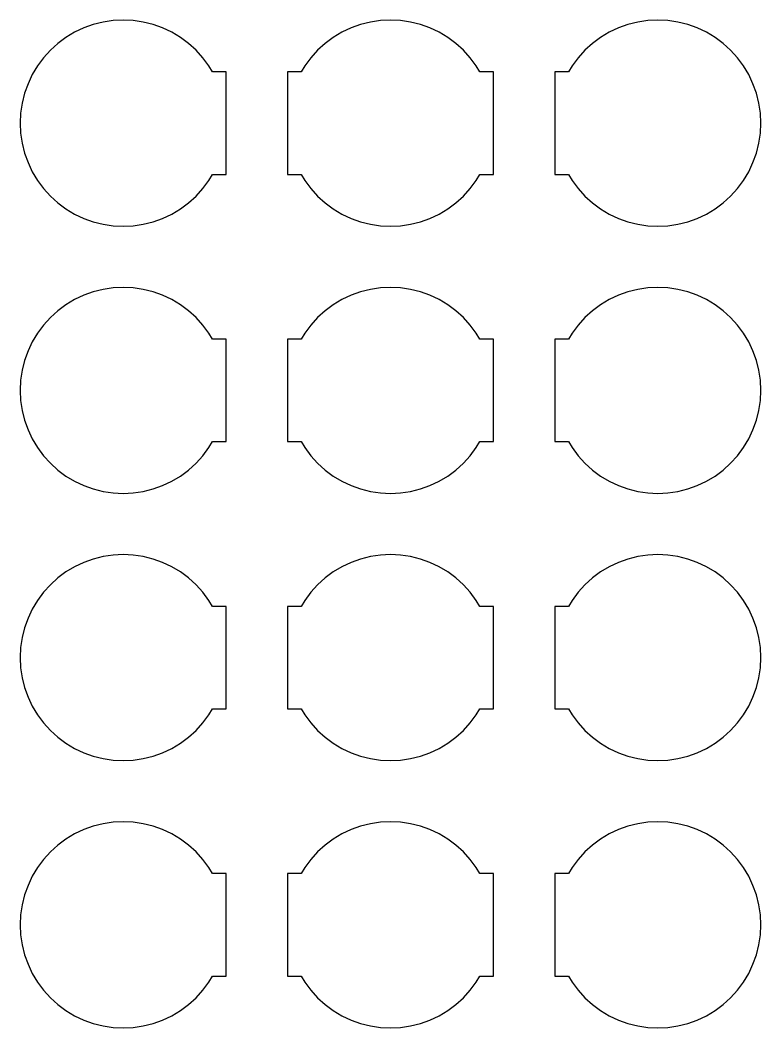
# Model space of a CAD drawing. Extents: x -5 to 101, y -4 to 66.
# Drawn here: x -4.97 to 19.97, y 32.03 to 65.97 of the extents above; entities that cross this region are included whole.
import ezdxf

# ---------------------------------------------------------------- set-up
doc = ezdxf.new("R2010")
doc.units = 0

msp = doc.modelspace()

# ---------------------------------------------------------------- linework, layer by layer
for p, q in [((-2.17696, 65.9033), (-2.50728, 65.8206)), ((-1.84012, 65.9533), (-2.17696, 65.9033)), ((-1.5, 65.97), (-1.84012, 65.9533)), ((-1.15987, 65.9533), (-1.5, 65.97)), ((-0.82303, 65.9033), (-1.15987, 65.9533)), ((-0.49271, 65.8206), (-0.82303, 65.9033)), ((6.82303, 65.9033), (6.49271, 65.8206)), ((7.15987, 65.9533), (6.82303, 65.9033)), ((7.5, 65.97), (7.15987, 65.9533)), ((7.84013, 65.9533), (7.5, 65.97)), ((8.17697, 65.9033), (7.84013, 65.9533)), ((8.50729, 65.8206), (8.17697, 65.9033)), ((15.823, 65.9033), (15.4927, 65.8206)), ((16.1599, 65.9533), (15.823, 65.9033)), ((16.5, 65.97), (16.1599, 65.9533)), ((16.8401, 65.9533), (16.5, 65.97)), ((17.177, 65.9033), (16.8401, 65.9533)), ((17.5073, 65.8206), (17.177, 65.9033)), ((-3.13574, 65.5603), (-3.42783, 65.3852)), ((-2.82791, 65.7059), (-3.13574, 65.5603)), ((-2.50728, 65.8206), (-2.82791, 65.7059)), ((-0.17207, 65.7059), (-0.49271, 65.8206)), ((0.13576, 65.5603), (-0.17207, 65.7059)), ((0.42784, 65.3852), (0.13576, 65.5603)), ((5.86424, 65.5603), (5.57216, 65.3852)), ((6.17207, 65.7059), (5.86424, 65.5603)), ((6.49271, 65.8206), (6.17207, 65.7059)), ((8.82793, 65.7059), (8.50729, 65.8206)), ((9.13576, 65.5603), (8.82793, 65.7059)), ((9.42784, 65.3852), (9.13576, 65.5603)), ((14.8642, 65.5603), (14.5722, 65.3852)), ((15.1721, 65.7059), (14.8642, 65.5603)), ((15.4927, 65.8206), (15.1721, 65.7059)), ((17.8279, 65.7059), (17.5073, 65.8206)), ((18.1357, 65.5603), (17.8279, 65.7059)), ((18.4278, 65.3852), (18.1357, 65.5603)), ((-3.70134, 65.1823), (-3.95366, 64.9537)), ((-3.42783, 65.3852), (-3.70134, 65.1823)), ((0.70135, 65.1823), (0.42784, 65.3852)), ((0.95367, 64.9537), (0.70135, 65.1823)), ((5.29865, 65.1823), (5.04633, 64.9537)), ((5.57216, 65.3852), (5.29865, 65.1823)), ((9.70135, 65.1823), (9.42784, 65.3852)), ((9.95367, 64.9537), (9.70135, 65.1823)), ((14.2986, 65.1823), (14.0463, 64.9537)), ((14.5722, 65.3852), (14.2986, 65.1823)), ((18.7013, 65.1823), (18.4278, 65.3852)), ((18.9537, 64.9537), (18.7013, 65.1823)), ((-3.95366, 64.9537), (-4.18234, 64.7013)), ((1.18236, 64.7013), (0.95367, 64.9537)), ((5.04633, 64.9537), (4.81764, 64.7013)), ((10.1824, 64.7013), (9.95367, 64.9537)), ((14.0463, 64.9537), (13.8176, 64.7013)), ((19.1823, 64.7013), (18.9537, 64.9537)), ((-4.18234, 64.7013), (-4.38519, 64.4278)), ((1.38521, 64.4278), (1.18236, 64.7013)), ((4.81764, 64.7013), (4.61479, 64.4278)), ((10.3852, 64.4278), (10.1824, 64.7013)), ((13.8176, 64.7013), (13.6148, 64.4278)), ((19.3852, 64.4278), (19.1823, 64.7013)), ((-4.38519, 64.4278), (-4.56026, 64.1357)), ((1.50677, 64.225), (1.38521, 64.4278)), ((1.97, 64.225), (1.50677, 64.225)), ((1.97, 60.775), (1.97, 64.225)), ((4.49323, 64.225), (4.03, 64.225)), ((4.03, 64.225), (4.03, 60.775)), ((4.61479, 64.4278), (4.49323, 64.225)), ((10.5068, 64.225), (10.3852, 64.4278)), ((10.97, 64.225), (10.5068, 64.225)), ((10.97, 60.775), (10.97, 64.225)), ((13.4932, 64.225), (13.03, 64.225)), ((13.03, 64.225), (13.03, 60.775)), ((13.6148, 64.4278), (13.4932, 64.225)), ((19.5603, 64.1357), (19.3852, 64.4278)), ((-4.70586, 63.8279), (-4.82057, 63.5073)), ((-4.56026, 64.1357), (-4.70586, 63.8279)), ((19.7059, 63.8279), (19.5603, 64.1357)), ((19.8206, 63.5073), (19.7059, 63.8279)), ((-4.82057, 63.5073), (-4.90332, 63.177)), ((19.9033, 63.177), (19.8206, 63.5073)), ((-4.90332, 63.177), (-4.95328, 62.8401)), ((19.9533, 62.8401), (19.9033, 63.177)), ((-4.95328, 62.8401), (-4.96999, 62.5)), ((19.97, 62.5), (19.9533, 62.8401)), ((-4.96999, 62.5), (-4.95328, 62.1599)), ((19.9533, 62.1599), (19.97, 62.5)), ((-4.95328, 62.1599), (-4.90332, 61.823)), ((19.9033, 61.823), (19.9533, 62.1599)), ((-4.90332, 61.823), (-4.82057, 61.4927)), ((19.8206, 61.4927), (19.9033, 61.823)), ((-4.82057, 61.4927), (-4.70586, 61.1721)), ((19.7059, 61.1721), (19.8206, 61.4927)), ((-4.70586, 61.1721), (-4.56026, 60.8643)), ((19.5603, 60.8643), (19.7059, 61.1721)), ((-4.56026, 60.8643), (-4.38519, 60.5722)), ((1.38521, 60.5722), (1.50677, 60.775)), ((1.50677, 60.775), (1.97, 60.775)), ((4.03, 60.775), (4.49323, 60.775)), ((4.49323, 60.775), (4.61479, 60.5722)), ((10.3852, 60.5722), (10.5068, 60.775)), ((10.5068, 60.775), (10.97, 60.775)), ((13.03, 60.775), (13.4932, 60.775)), ((13.4932, 60.775), (13.6148, 60.5722)), ((19.3852, 60.5722), (19.5603, 60.8643)), ((-4.38519, 60.5722), (-4.18234, 60.2987)), ((1.18236, 60.2987), (1.38521, 60.5722)), ((4.61479, 60.5722), (4.81764, 60.2987)), ((10.1824, 60.2987), (10.3852, 60.5722)), ((13.6148, 60.5722), (13.8176, 60.2987)), ((19.1823, 60.2987), (19.3852, 60.5722)), ((-4.18234, 60.2987), (-3.95366, 60.0463)), ((0.95367, 60.0463), (1.18236, 60.2987)), ((4.81764, 60.2987), (5.04633, 60.0463)), ((9.95367, 60.0463), (10.1824, 60.2987)), ((13.8176, 60.2987), (14.0463, 60.0463)), ((18.9537, 60.0463), (19.1823, 60.2987)), ((-3.95366, 60.0463), (-3.70134, 59.8177)), ((-3.70134, 59.8177), (-3.42783, 59.6148)), ((0.42784, 59.6148), (0.70135, 59.8177)), ((0.70135, 59.8177), (0.95367, 60.0463)), ((5.04633, 60.0463), (5.29865, 59.8177)), ((5.29865, 59.8177), (5.57216, 59.6148)), ((9.42784, 59.6148), (9.70135, 59.8177)), ((9.70135, 59.8177), (9.95367, 60.0463)), ((14.0463, 60.0463), (14.2986, 59.8177)), ((14.2986, 59.8177), (14.5722, 59.6148)), ((18.4278, 59.6148), (18.7013, 59.8177)), ((18.7013, 59.8177), (18.9537, 60.0463)), ((-3.42783, 59.6148), (-3.13574, 59.4397)), ((-3.13574, 59.4397), (-2.82791, 59.2941)), ((-0.17207, 59.2941), (0.13576, 59.4397)), ((0.13576, 59.4397), (0.42784, 59.6148)), ((5.57216, 59.6148), (5.86424, 59.4397)), ((5.86424, 59.4397), (6.17207, 59.2941)), ((8.82793, 59.2941), (9.13576, 59.4397)), ((9.13576, 59.4397), (9.42784, 59.6148)), ((14.5722, 59.6148), (14.8642, 59.4397)), ((14.8642, 59.4397), (15.1721, 59.2941)), ((17.8279, 59.2941), (18.1357, 59.4397)), ((18.1357, 59.4397), (18.4278, 59.6148)), ((-2.82791, 59.2941), (-2.50728, 59.1794)), ((-2.50728, 59.1794), (-2.17696, 59.0967)), ((-2.17696, 59.0967), (-1.84012, 59.0467)), ((-1.15987, 59.0467), (-0.82303, 59.0967)), ((-0.82303, 59.0967), (-0.49271, 59.1794)), ((-0.49271, 59.1794), (-0.17207, 59.2941)), ((6.17207, 59.2941), (6.49271, 59.1794)), ((6.49271, 59.1794), (6.82303, 59.0967)), ((6.82303, 59.0967), (7.15987, 59.0467)), ((7.84013, 59.0467), (8.17697, 59.0967)), ((8.17697, 59.0967), (8.50729, 59.1794)), ((8.50729, 59.1794), (8.82793, 59.2941)), ((15.1721, 59.2941), (15.4927, 59.1794)), ((15.4927, 59.1794), (15.823, 59.0967)), ((15.823, 59.0967), (16.1599, 59.0467)), ((16.8401, 59.0467), (17.177, 59.0967)), ((17.177, 59.0967), (17.5073, 59.1794)), ((17.5073, 59.1794), (17.8279, 59.2941)), ((-1.84012, 59.0467), (-1.5, 59.03)), ((-1.5, 59.03), (-1.15987, 59.0467)), ((7.15987, 59.0467), (7.5, 59.03)), ((7.5, 59.03), (7.84013, 59.0467)), ((16.1599, 59.0467), (16.5, 59.03)), ((16.5, 59.03), (16.8401, 59.0467)), ((-2.82791, 56.7059), (-3.13574, 56.5603)), ((-2.50728, 56.8206), (-2.82791, 56.7059)), ((-2.17696, 56.9033), (-2.50728, 56.8206)), ((-1.84012, 56.9533), (-2.17696, 56.9033)), ((-1.5, 56.97), (-1.84012, 56.9533)), ((-1.15987, 56.9533), (-1.5, 56.97)), ((-0.82303, 56.9033), (-1.15987, 56.9533)), ((-0.49271, 56.8206), (-0.82303, 56.9033)), ((-0.17207, 56.7059), (-0.49271, 56.8206)), ((0.13576, 56.5603), (-0.17207, 56.7059)), ((6.17207, 56.7059), (5.86424, 56.5603)), ((6.49271, 56.8206), (6.17207, 56.7059)), ((6.82303, 56.9033), (6.49271, 56.8206)), ((7.15987, 56.9533), (6.82303, 56.9033)), ((7.5, 56.97), (7.15987, 56.9533)), ((7.84013, 56.9533), (7.5, 56.97)), ((8.17697, 56.9033), (7.84013, 56.9533)), ((8.50729, 56.8206), (8.17697, 56.9033)), ((8.82793, 56.7059), (8.50729, 56.8206)), ((9.13576, 56.5603), (8.82793, 56.7059)), ((15.1721, 56.7059), (14.8642, 56.5603)), ((15.4927, 56.8206), (15.1721, 56.7059)), ((15.823, 56.9033), (15.4927, 56.8206)), ((16.1599, 56.9533), (15.823, 56.9033)), ((16.5, 56.97), (16.1599, 56.9533)), ((16.8401, 56.9533), (16.5, 56.97)), ((17.177, 56.9033), (16.8401, 56.9533)), ((17.5073, 56.8206), (17.177, 56.9033)), ((17.8279, 56.7059), (17.5073, 56.8206)), ((18.1357, 56.5603), (17.8279, 56.7059)), ((-3.42783, 56.3852), (-3.70134, 56.1823)), ((-3.13574, 56.5603), (-3.42783, 56.3852)), ((0.42784, 56.3852), (0.13576, 56.5603)), ((0.70135, 56.1823), (0.42784, 56.3852)), ((5.57216, 56.3852), (5.29865, 56.1823)), ((5.86424, 56.5603), (5.57216, 56.3852)), ((9.42784, 56.3852), (9.13576, 56.5603)), ((9.70135, 56.1823), (9.42784, 56.3852)), ((14.5722, 56.3852), (14.2986, 56.1823)), ((14.8642, 56.5603), (14.5722, 56.3852)), ((18.4278, 56.3852), (18.1357, 56.5603)), ((18.7013, 56.1823), (18.4278, 56.3852)), ((-3.70134, 56.1823), (-3.95366, 55.9537)), ((0.95367, 55.9537), (0.70135, 56.1823)), ((5.29865, 56.1823), (5.04633, 55.9537)), ((9.95367, 55.9537), (9.70135, 56.1823)), ((14.2986, 56.1823), (14.0463, 55.9537)), ((18.9537, 55.9537), (18.7013, 56.1823)), ((-4.18234, 55.7013), (-4.38519, 55.4278)), ((-3.95366, 55.9537), (-4.18234, 55.7013)), ((1.18236, 55.7013), (0.95367, 55.9537)), ((1.38521, 55.4278), (1.18236, 55.7013)), ((4.81764, 55.7013), (4.61479, 55.4278)), ((5.04633, 55.9537), (4.81764, 55.7013)), ((10.1824, 55.7013), (9.95367, 55.9537)), ((10.3852, 55.4278), (10.1824, 55.7013)), ((13.8176, 55.7013), (13.6148, 55.4278)), ((14.0463, 55.9537), (13.8176, 55.7013)), ((19.1823, 55.7013), (18.9537, 55.9537)), ((19.3852, 55.4278), (19.1823, 55.7013)), ((-4.38519, 55.4278), (-4.56026, 55.1357)), ((1.50677, 55.225), (1.38521, 55.4278)), ((4.61479, 55.4278), (4.49323, 55.225)), ((10.5068, 55.225), (10.3852, 55.4278)), ((13.6148, 55.4278), (13.4932, 55.225)), ((19.5603, 55.1357), (19.3852, 55.4278)), ((-4.56026, 55.1357), (-4.70586, 54.8279)), ((1.97, 55.225), (1.50677, 55.225)), ((1.97, 51.775), (1.97, 55.225)), ((4.49323, 55.225), (4.03, 55.225)), ((4.03, 55.225), (4.03, 51.775)), ((10.97, 55.225), (10.5068, 55.225)), ((10.97, 51.775), (10.97, 55.225)), ((13.4932, 55.225), (13.03, 55.225)), ((13.03, 55.225), (13.03, 51.775)), ((19.7059, 54.8279), (19.5603, 55.1357)), ((-4.70586, 54.8279), (-4.82057, 54.5073)), ((19.8206, 54.5073), (19.7059, 54.8279)), ((-4.82057, 54.5073), (-4.90332, 54.177)), ((19.9033, 54.177), (19.8206, 54.5073)), ((-4.90332, 54.177), (-4.95328, 53.8401)), ((19.9533, 53.8401), (19.9033, 54.177)), ((-4.95328, 53.8401), (-4.96999, 53.5)), ((19.97, 53.5), (19.9533, 53.8401)), ((-4.96999, 53.5), (-4.95328, 53.1599)), ((19.9533, 53.1599), (19.97, 53.5)), ((-4.95328, 53.1599), (-4.90332, 52.823)), ((19.9033, 52.823), (19.9533, 53.1599)), ((-4.90332, 52.823), (-4.82057, 52.4927)), ((19.8206, 52.4927), (19.9033, 52.823)), ((-4.82057, 52.4927), (-4.70586, 52.1721)), ((19.7059, 52.1721), (19.8206, 52.4927)), ((-4.70586, 52.1721), (-4.56026, 51.8643)), ((19.5603, 51.8643), (19.7059, 52.1721)), ((-4.56026, 51.8643), (-4.38519, 51.5722)), ((1.38521, 51.5722), (1.50677, 51.775)), ((1.50677, 51.775), (1.97, 51.775)), ((4.03, 51.775), (4.49323, 51.775)), ((4.49323, 51.775), (4.61479, 51.5722)), ((10.3852, 51.5722), (10.5068, 51.775)), ((10.5068, 51.775), (10.97, 51.775)), ((13.03, 51.775), (13.4932, 51.775)), ((13.4932, 51.775), (13.6148, 51.5722)), ((19.3852, 51.5722), (19.5603, 51.8643)), ((-4.38519, 51.5722), (-4.18234, 51.2987)), ((-4.18234, 51.2987), (-3.95366, 51.0463)), ((0.95367, 51.0463), (1.18236, 51.2987)), ((1.18236, 51.2987), (1.38521, 51.5722)), ((4.61479, 51.5722), (4.81764, 51.2987)), ((4.81764, 51.2987), (5.04633, 51.0463)), ((9.95367, 51.0463), (10.1824, 51.2987)), ((10.1824, 51.2987), (10.3852, 51.5722)), ((13.6148, 51.5722), (13.8176, 51.2987)), ((13.8176, 51.2987), (14.0463, 51.0463)), ((18.9537, 51.0463), (19.1823, 51.2987)), ((19.1823, 51.2987), (19.3852, 51.5722)), ((-3.95366, 51.0463), (-3.70134, 50.8177)), ((0.70135, 50.8177), (0.95367, 51.0463)), ((5.04633, 51.0463), (5.29865, 50.8177)), ((9.70135, 50.8177), (9.95367, 51.0463)), ((14.0463, 51.0463), (14.2986, 50.8177)), ((18.7013, 50.8177), (18.9537, 51.0463)), ((-3.70134, 50.8177), (-3.42783, 50.6148)), ((-3.42783, 50.6148), (-3.13574, 50.4397)), ((0.13576, 50.4397), (0.42784, 50.6148)), ((0.42784, 50.6148), (0.70135, 50.8177)), ((5.29865, 50.8177), (5.57216, 50.6148)), ((5.57216, 50.6148), (5.86424, 50.4397)), ((9.13576, 50.4397), (9.42784, 50.6148)), ((9.42784, 50.6148), (9.70135, 50.8177)), ((14.2986, 50.8177), (14.5722, 50.6148)), ((14.5722, 50.6148), (14.8642, 50.4397)), ((18.1357, 50.4397), (18.4278, 50.6148)), ((18.4278, 50.6148), (18.7013, 50.8177)), ((-3.13574, 50.4397), (-2.82791, 50.2941)), ((-2.82791, 50.2941), (-2.50728, 50.1794)), ((-0.49271, 50.1794), (-0.17207, 50.2941)), ((-0.17207, 50.2941), (0.13576, 50.4397)), ((5.86424, 50.4397), (6.17207, 50.2941)), ((6.17207, 50.2941), (6.49271, 50.1794)), ((8.50729, 50.1794), (8.82793, 50.2941)), ((8.82793, 50.2941), (9.13576, 50.4397)), ((14.8642, 50.4397), (15.1721, 50.2941)), ((15.1721, 50.2941), (15.4927, 50.1794)), ((17.5073, 50.1794), (17.8279, 50.2941)), ((17.8279, 50.2941), (18.1357, 50.4397)), ((-2.50728, 50.1794), (-2.17696, 50.0967)), ((-2.17696, 50.0967), (-1.84012, 50.0467)), ((-1.84012, 50.0467), (-1.5, 50.03)), ((-1.5, 50.03), (-1.15987, 50.0467)), ((-1.15987, 50.0467), (-0.82303, 50.0967)), ((-0.82303, 50.0967), (-0.49271, 50.1794)), ((6.49271, 50.1794), (6.82303, 50.0967)), ((6.82303, 50.0967), (7.15987, 50.0467)), ((7.15987, 50.0467), (7.5, 50.03)), ((7.5, 50.03), (7.84013, 50.0467)), ((7.84013, 50.0467), (8.17697, 50.0967)), ((8.17697, 50.0967), (8.50729, 50.1794)), ((15.4927, 50.1794), (15.823, 50.0967)), ((15.823, 50.0967), (16.1599, 50.0467)), ((16.1599, 50.0467), (16.5, 50.03)), ((16.5, 50.03), (16.8401, 50.0467)), ((16.8401, 50.0467), (17.177, 50.0967)), ((17.177, 50.0967), (17.5073, 50.1794)), ((-2.17696, 47.9033), (-2.50728, 47.8206)), ((-1.84012, 47.9533), (-2.17696, 47.9033)), ((-1.5, 47.97), (-1.84012, 47.9533)), ((-1.15987, 47.9533), (-1.5, 47.97)), ((-0.82303, 47.9033), (-1.15987, 47.9533)), ((-0.49271, 47.8206), (-0.82303, 47.9033)), ((6.82303, 47.9033), (6.49271, 47.8206)), ((7.15987, 47.9533), (6.82303, 47.9033)), ((7.5, 47.97), (7.15987, 47.9533)), ((7.84013, 47.9533), (7.5, 47.97)), ((8.17697, 47.9033), (7.84013, 47.9533)), ((8.50729, 47.8206), (8.17697, 47.9033)), ((15.823, 47.9033), (15.4927, 47.8206)), ((16.1599, 47.9533), (15.823, 47.9033)), ((16.5, 47.97), (16.1599, 47.9533)), ((16.8401, 47.9533), (16.5, 47.97)), ((17.177, 47.9033), (16.8401, 47.9533)), ((17.5073, 47.8206), (17.177, 47.9033)), ((-3.13574, 47.5603), (-3.42783, 47.3852)), ((-2.82791, 47.7059), (-3.13574, 47.5603)), ((-2.50728, 47.8206), (-2.82791, 47.7059)), ((-0.17207, 47.7059), (-0.49271, 47.8206)), ((0.13576, 47.5603), (-0.17207, 47.7059)), ((0.42784, 47.3852), (0.13576, 47.5603)), ((5.86424, 47.5603), (5.57216, 47.3852)), ((6.17207, 47.7059), (5.86424, 47.5603)), ((6.49271, 47.8206), (6.17207, 47.7059)), ((8.82793, 47.7059), (8.50729, 47.8206)), ((9.13576, 47.5603), (8.82793, 47.7059)), ((9.42784, 47.3852), (9.13576, 47.5603)), ((14.8642, 47.5603), (14.5722, 47.3852)), ((15.1721, 47.7059), (14.8642, 47.5603)), ((15.4927, 47.8206), (15.1721, 47.7059)), ((17.8279, 47.7059), (17.5073, 47.8206)), ((18.1357, 47.5603), (17.8279, 47.7059)), ((18.4278, 47.3852), (18.1357, 47.5603)), ((-3.70134, 47.1823), (-3.95366, 46.9537)), ((-3.42783, 47.3852), (-3.70134, 47.1823)), ((0.70135, 47.1823), (0.42784, 47.3852)), ((0.95367, 46.9537), (0.70135, 47.1823)), ((5.29865, 47.1823), (5.04633, 46.9537)), ((5.57216, 47.3852), (5.29865, 47.1823)), ((9.70135, 47.1823), (9.42784, 47.3852)), ((9.95367, 46.9537), (9.70135, 47.1823)), ((14.2986, 47.1823), (14.0463, 46.9537)), ((14.5722, 47.3852), (14.2986, 47.1823)), ((18.7013, 47.1823), (18.4278, 47.3852)), ((18.9537, 46.9537), (18.7013, 47.1823)), ((-3.95366, 46.9537), (-4.18234, 46.7013)), ((1.18236, 46.7013), (0.95367, 46.9537)), ((5.04633, 46.9537), (4.81764, 46.7013)), ((10.1824, 46.7013), (9.95367, 46.9537)), ((14.0463, 46.9537), (13.8176, 46.7013)), ((19.1823, 46.7013), (18.9537, 46.9537)), ((-4.18234, 46.7013), (-4.38519, 46.4278)), ((1.38521, 46.4278), (1.18236, 46.7013)), ((4.81764, 46.7013), (4.61479, 46.4278)), ((10.3852, 46.4278), (10.1824, 46.7013)), ((13.8176, 46.7013), (13.6148, 46.4278)), ((19.3852, 46.4278), (19.1823, 46.7013)), ((-4.38519, 46.4278), (-4.56026, 46.1357)), ((1.50677, 46.225), (1.38521, 46.4278)), ((1.97, 46.225), (1.50677, 46.225)), ((1.97, 42.775), (1.97, 46.225)), ((4.49323, 46.225), (4.03, 46.225)), ((4.03, 46.225), (4.03, 42.775)), ((4.61479, 46.4278), (4.49323, 46.225)), ((10.5068, 46.225), (10.3852, 46.4278)), ((10.97, 46.225), (10.5068, 46.225)), ((10.97, 42.775), (10.97, 46.225)), ((13.4932, 46.225), (13.03, 46.225)), ((13.03, 46.225), (13.03, 42.775)), ((13.6148, 46.4278), (13.4932, 46.225)), ((19.5603, 46.1357), (19.3852, 46.4278)), ((-4.70586, 45.8279), (-4.82057, 45.5073)), ((-4.56026, 46.1357), (-4.70586, 45.8279)), ((19.7059, 45.8279), (19.5603, 46.1357)), ((19.8206, 45.5073), (19.7059, 45.8279)), ((-4.82057, 45.5073), (-4.90332, 45.177)), ((19.9033, 45.177), (19.8206, 45.5073)), ((-4.90332, 45.177), (-4.95328, 44.8401)), ((19.9533, 44.8401), (19.9033, 45.177)), ((-4.95328, 44.8401), (-4.96999, 44.5)), ((19.97, 44.5), (19.9533, 44.8401)), ((-4.96999, 44.5), (-4.95328, 44.1599)), ((19.9533, 44.1599), (19.97, 44.5)), ((-4.95328, 44.1599), (-4.90332, 43.823)), ((19.9033, 43.823), (19.9533, 44.1599)), ((-4.90332, 43.823), (-4.82057, 43.4927)), ((19.8206, 43.4927), (19.9033, 43.823)), ((-4.82057, 43.4927), (-4.70586, 43.1721)), ((19.7059, 43.1721), (19.8206, 43.4927)), ((-4.70586, 43.1721), (-4.56026, 42.8643)), ((19.5603, 42.8643), (19.7059, 43.1721)), ((-4.56026, 42.8643), (-4.38519, 42.5722)), ((1.38521, 42.5722), (1.50677, 42.775)), ((1.50677, 42.775), (1.97, 42.775)), ((4.03, 42.775), (4.49323, 42.775)), ((4.49323, 42.775), (4.61479, 42.5722)), ((10.3852, 42.5722), (10.5068, 42.775)), ((10.5068, 42.775), (10.97, 42.775)), ((13.03, 42.775), (13.4932, 42.775)), ((13.4932, 42.775), (13.6148, 42.5722)), ((19.3852, 42.5722), (19.5603, 42.8643)), ((-4.38519, 42.5722), (-4.18234, 42.2987)), ((1.18236, 42.2987), (1.38521, 42.5722)), ((4.61479, 42.5722), (4.81764, 42.2987)), ((10.1824, 42.2987), (10.3852, 42.5722)), ((13.6148, 42.5722), (13.8176, 42.2987)), ((19.1823, 42.2987), (19.3852, 42.5722)), ((-4.18234, 42.2987), (-3.95366, 42.0463)), ((0.95367, 42.0463), (1.18236, 42.2987)), ((4.81764, 42.2987), (5.04633, 42.0463)), ((9.95367, 42.0463), (10.1824, 42.2987)), ((13.8176, 42.2987), (14.0463, 42.0463)), ((18.9537, 42.0463), (19.1823, 42.2987)), ((-3.95366, 42.0463), (-3.70134, 41.8177)), ((-3.70134, 41.8177), (-3.42783, 41.6148)), ((0.42784, 41.6148), (0.70135, 41.8177)), ((0.70135, 41.8177), (0.95367, 42.0463)), ((5.04633, 42.0463), (5.29865, 41.8177)), ((5.29865, 41.8177), (5.57216, 41.6148)), ((9.42784, 41.6148), (9.70135, 41.8177)), ((9.70135, 41.8177), (9.95367, 42.0463)), ((14.0463, 42.0463), (14.2986, 41.8177)), ((14.2986, 41.8177), (14.5722, 41.6148)), ((18.4278, 41.6148), (18.7013, 41.8177)), ((18.7013, 41.8177), (18.9537, 42.0463)), ((-3.42783, 41.6148), (-3.13574, 41.4397)), ((-3.13574, 41.4397), (-2.82791, 41.2941)), ((-0.17207, 41.2941), (0.13576, 41.4397)), ((0.13576, 41.4397), (0.42784, 41.6148)), ((5.57216, 41.6148), (5.86424, 41.4397)), ((5.86424, 41.4397), (6.17207, 41.2941)), ((8.82793, 41.2941), (9.13576, 41.4397)), ((9.13576, 41.4397), (9.42784, 41.6148)), ((14.5722, 41.6148), (14.8642, 41.4397)), ((14.8642, 41.4397), (15.1721, 41.2941)), ((17.8279, 41.2941), (18.1357, 41.4397)), ((18.1357, 41.4397), (18.4278, 41.6148)), ((-2.82791, 41.2941), (-2.50728, 41.1794)), ((-2.50728, 41.1794), (-2.17696, 41.0967)), ((-2.17696, 41.0967), (-1.84012, 41.0467)), ((-1.15987, 41.0467), (-0.82303, 41.0967)), ((-0.82303, 41.0967), (-0.49271, 41.1794)), ((-0.49271, 41.1794), (-0.17207, 41.2941)), ((6.17207, 41.2941), (6.49271, 41.1794)), ((6.49271, 41.1794), (6.82303, 41.0967)), ((6.82303, 41.0967), (7.15987, 41.0467)), ((7.84013, 41.0467), (8.17697, 41.0967)), ((8.17697, 41.0967), (8.50729, 41.1794)), ((8.50729, 41.1794), (8.82793, 41.2941)), ((15.1721, 41.2941), (15.4927, 41.1794)), ((15.4927, 41.1794), (15.823, 41.0967)), ((15.823, 41.0967), (16.1599, 41.0467)), ((16.8401, 41.0467), (17.177, 41.0967)), ((17.177, 41.0967), (17.5073, 41.1794)), ((17.5073, 41.1794), (17.8279, 41.2941)), ((-1.84012, 41.0467), (-1.5, 41.03)), ((-1.5, 41.03), (-1.15987, 41.0467)), ((7.15987, 41.0467), (7.5, 41.03)), ((7.5, 41.03), (7.84013, 41.0467)), ((16.1599, 41.0467), (16.5, 41.03)), ((16.5, 41.03), (16.8401, 41.0467)), ((-2.82791, 38.7059), (-3.13574, 38.5603)), ((-2.50728, 38.8206), (-2.82791, 38.7059)), ((-2.17696, 38.9033), (-2.50728, 38.8206)), ((-1.84012, 38.9533), (-2.17696, 38.9033)), ((-1.5, 38.97), (-1.84012, 38.9533)), ((-1.15987, 38.9533), (-1.5, 38.97)), ((-0.82303, 38.9033), (-1.15987, 38.9533)), ((-0.49271, 38.8206), (-0.82303, 38.9033)), ((-0.17207, 38.7059), (-0.49271, 38.8206)), ((0.13576, 38.5603), (-0.17207, 38.7059)), ((6.17207, 38.7059), (5.86424, 38.5603)), ((6.49271, 38.8206), (6.17207, 38.7059)), ((6.82303, 38.9033), (6.49271, 38.8206)), ((7.15987, 38.9533), (6.82303, 38.9033)), ((7.5, 38.97), (7.15987, 38.9533)), ((7.84013, 38.9533), (7.5, 38.97)), ((8.17697, 38.9033), (7.84013, 38.9533)), ((8.50729, 38.8206), (8.17697, 38.9033)), ((8.82793, 38.7059), (8.50729, 38.8206)), ((9.13576, 38.5603), (8.82793, 38.7059)), ((15.1721, 38.7059), (14.8642, 38.5603)), ((15.4927, 38.8206), (15.1721, 38.7059)), ((15.823, 38.9033), (15.4927, 38.8206)), ((16.1599, 38.9533), (15.823, 38.9033)), ((16.5, 38.97), (16.1599, 38.9533)), ((16.8401, 38.9533), (16.5, 38.97)), ((17.177, 38.9033), (16.8401, 38.9533)), ((17.5073, 38.8206), (17.177, 38.9033)), ((17.8279, 38.7059), (17.5073, 38.8206)), ((18.1357, 38.5603), (17.8279, 38.7059)), ((-3.42783, 38.3852), (-3.70134, 38.1823)), ((-3.13574, 38.5603), (-3.42783, 38.3852)), ((0.42784, 38.3852), (0.13576, 38.5603)), ((0.70135, 38.1823), (0.42784, 38.3852)), ((5.57216, 38.3852), (5.29865, 38.1823)), ((5.86424, 38.5603), (5.57216, 38.3852)), ((9.42784, 38.3852), (9.13576, 38.5603)), ((9.70135, 38.1823), (9.42784, 38.3852)), ((14.5722, 38.3852), (14.2986, 38.1823)), ((14.8642, 38.5603), (14.5722, 38.3852)), ((18.4278, 38.3852), (18.1357, 38.5603)), ((18.7013, 38.1823), (18.4278, 38.3852)), ((-3.70134, 38.1823), (-3.95366, 37.9537)), ((0.95367, 37.9537), (0.70135, 38.1823)), ((5.29865, 38.1823), (5.04633, 37.9537)), ((9.95367, 37.9537), (9.70135, 38.1823)), ((14.2986, 38.1823), (14.0463, 37.9537)), ((18.9537, 37.9537), (18.7013, 38.1823)), ((-4.18234, 37.7013), (-4.38519, 37.4278)), ((-3.95366, 37.9537), (-4.18234, 37.7013)), ((1.18236, 37.7013), (0.95367, 37.9537)), ((1.38521, 37.4278), (1.18236, 37.7013)), ((4.81764, 37.7013), (4.61479, 37.4278)), ((5.04633, 37.9537), (4.81764, 37.7013)), ((10.1824, 37.7013), (9.95367, 37.9537)), ((10.3852, 37.4278), (10.1824, 37.7013)), ((13.8176, 37.7013), (13.6148, 37.4278)), ((14.0463, 37.9537), (13.8176, 37.7013)), ((19.1823, 37.7013), (18.9537, 37.9537)), ((19.3852, 37.4278), (19.1823, 37.7013)), ((-4.38519, 37.4278), (-4.56026, 37.1357)), ((1.50677, 37.225), (1.38521, 37.4278)), ((4.61479, 37.4278), (4.49323, 37.225)), ((10.5068, 37.225), (10.3852, 37.4278)), ((13.6148, 37.4278), (13.4932, 37.225)), ((19.5603, 37.1357), (19.3852, 37.4278)), ((-4.56026, 37.1357), (-4.70586, 36.8279)), ((1.97, 37.225), (1.50677, 37.225)), ((1.97, 33.775), (1.97, 37.225)), ((4.49323, 37.225), (4.03, 37.225)), ((4.03, 37.225), (4.03, 33.775)), ((10.97, 37.225), (10.5068, 37.225)), ((10.97, 33.775), (10.97, 37.225)), ((13.4932, 37.225), (13.03, 37.225)), ((13.03, 37.225), (13.03, 33.775)), ((19.7059, 36.8279), (19.5603, 37.1357)), ((-4.70586, 36.8279), (-4.82057, 36.5073)), ((19.8206, 36.5073), (19.7059, 36.8279)), ((-4.82057, 36.5073), (-4.90332, 36.177)), ((19.9033, 36.177), (19.8206, 36.5073)), ((-4.90332, 36.177), (-4.95328, 35.8401)), ((19.9533, 35.8401), (19.9033, 36.177)), ((-4.95328, 35.8401), (-4.96999, 35.5)), ((19.97, 35.5), (19.9533, 35.8401)), ((-4.96999, 35.5), (-4.95328, 35.1599)), ((19.9533, 35.1599), (19.97, 35.5)), ((-4.95328, 35.1599), (-4.90332, 34.823)), ((19.9033, 34.823), (19.9533, 35.1599)), ((-4.90332, 34.823), (-4.82057, 34.4927)), ((19.8206, 34.4927), (19.9033, 34.823)), ((-4.82057, 34.4927), (-4.70586, 34.1721)), ((19.7059, 34.1721), (19.8206, 34.4927)), ((-4.70586, 34.1721), (-4.56026, 33.8643)), ((19.5603, 33.8643), (19.7059, 34.1721)), ((-4.56026, 33.8643), (-4.38519, 33.5722)), ((1.38521, 33.5722), (1.50677, 33.775)), ((1.50677, 33.775), (1.97, 33.775)), ((4.03, 33.775), (4.49323, 33.775)), ((4.49323, 33.775), (4.61479, 33.5722)), ((10.3852, 33.5722), (10.5068, 33.775)), ((10.5068, 33.775), (10.97, 33.775)), ((13.03, 33.775), (13.4932, 33.775)), ((13.4932, 33.775), (13.6148, 33.5722)), ((19.3852, 33.5722), (19.5603, 33.8643)), ((-4.38519, 33.5722), (-4.18234, 33.2987)), ((-4.18234, 33.2987), (-3.95366, 33.0463)), ((0.95367, 33.0463), (1.18236, 33.2987)), ((1.18236, 33.2987), (1.38521, 33.5722)), ((4.61479, 33.5722), (4.81764, 33.2987)), ((4.81764, 33.2987), (5.04633, 33.0463)), ((9.95367, 33.0463), (10.1824, 33.2987)), ((10.1824, 33.2987), (10.3852, 33.5722)), ((13.6148, 33.5722), (13.8176, 33.2987)), ((13.8176, 33.2987), (14.0463, 33.0463)), ((18.9537, 33.0463), (19.1823, 33.2987)), ((19.1823, 33.2987), (19.3852, 33.5722)), ((-3.95366, 33.0463), (-3.70134, 32.8177)), ((0.70135, 32.8177), (0.95367, 33.0463)), ((5.04633, 33.0463), (5.29865, 32.8177)), ((9.70135, 32.8177), (9.95367, 33.0463)), ((14.0463, 33.0463), (14.2986, 32.8177)), ((18.7013, 32.8177), (18.9537, 33.0463)), ((-3.70134, 32.8177), (-3.42783, 32.6148)), ((-3.42783, 32.6148), (-3.13574, 32.4397)), ((0.13576, 32.4397), (0.42784, 32.6148)), ((0.42784, 32.6148), (0.70135, 32.8177)), ((5.29865, 32.8177), (5.57216, 32.6148)), ((5.57216, 32.6148), (5.86424, 32.4397)), ((9.13576, 32.4397), (9.42784, 32.6148)), ((9.42784, 32.6148), (9.70135, 32.8177)), ((14.2986, 32.8177), (14.5722, 32.6148)), ((14.5722, 32.6148), (14.8642, 32.4397)), ((18.1357, 32.4397), (18.4278, 32.6148)), ((18.4278, 32.6148), (18.7013, 32.8177)), ((-3.13574, 32.4397), (-2.82791, 32.2941)), ((-2.82791, 32.2941), (-2.50728, 32.1794)), ((-0.49271, 32.1794), (-0.17207, 32.2941)), ((-0.17207, 32.2941), (0.13576, 32.4397)), ((5.86424, 32.4397), (6.17207, 32.2941)), ((6.17207, 32.2941), (6.49271, 32.1794)), ((8.50729, 32.1794), (8.82793, 32.2941)), ((8.82793, 32.2941), (9.13576, 32.4397)), ((14.8642, 32.4397), (15.1721, 32.2941)), ((15.1721, 32.2941), (15.4927, 32.1794)), ((17.5073, 32.1794), (17.8279, 32.2941)), ((17.8279, 32.2941), (18.1357, 32.4397)), ((-2.50728, 32.1794), (-2.17696, 32.0967)), ((-2.17696, 32.0967), (-1.84012, 32.0467)), ((-1.84012, 32.0467), (-1.5, 32.03)), ((-1.5, 32.03), (-1.15987, 32.0467)), ((-1.15987, 32.0467), (-0.82303, 32.0967)), ((-0.82303, 32.0967), (-0.49271, 32.1794)), ((6.49271, 32.1794), (6.82303, 32.0967)), ((6.82303, 32.0967), (7.15987, 32.0467)), ((7.15987, 32.0467), (7.5, 32.03)), ((7.5, 32.03), (7.84013, 32.0467)), ((7.84013, 32.0467), (8.17697, 32.0967)), ((8.17697, 32.0967), (8.50729, 32.1794)), ((15.4927, 32.1794), (15.823, 32.0967)), ((15.823, 32.0967), (16.1599, 32.0467)), ((16.1599, 32.0467), (16.5, 32.03)), ((16.5, 32.03), (16.8401, 32.0467)), ((16.8401, 32.0467), (17.177, 32.0967)), ((17.177, 32.0967), (17.5073, 32.1794))]:
    msp.add_line(p, q)

doc.saveas('drawing.dxf')
